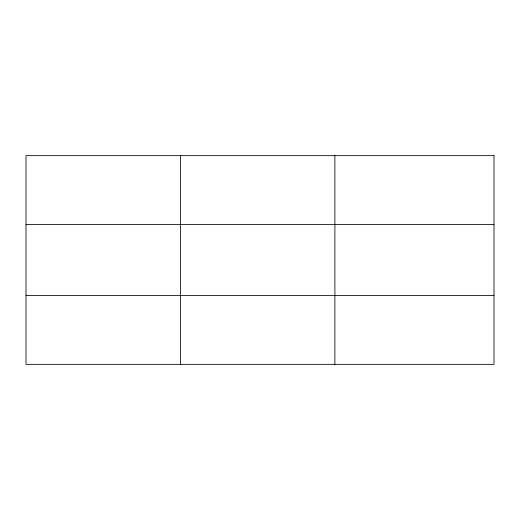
<?xml version="1.0" encoding="UTF-8"?>
<svg xmlns="http://www.w3.org/2000/svg" width="520" height="520" viewBox="0 0 520 520"><rect width="100%" height="100%" fill="white"/><g stroke="black" fill="none" stroke-linecap="round" stroke-linejoin="round"><path stroke-width="0.78" d="M180.44 155.642L180.44 364.357M334.88 155.642L334.88 364.357M26 224.517L494 224.517M26 295.483L494 295.483M494 155.642L494 364.357L26 364.357L26 155.642L494 155.642"/></g></svg>
